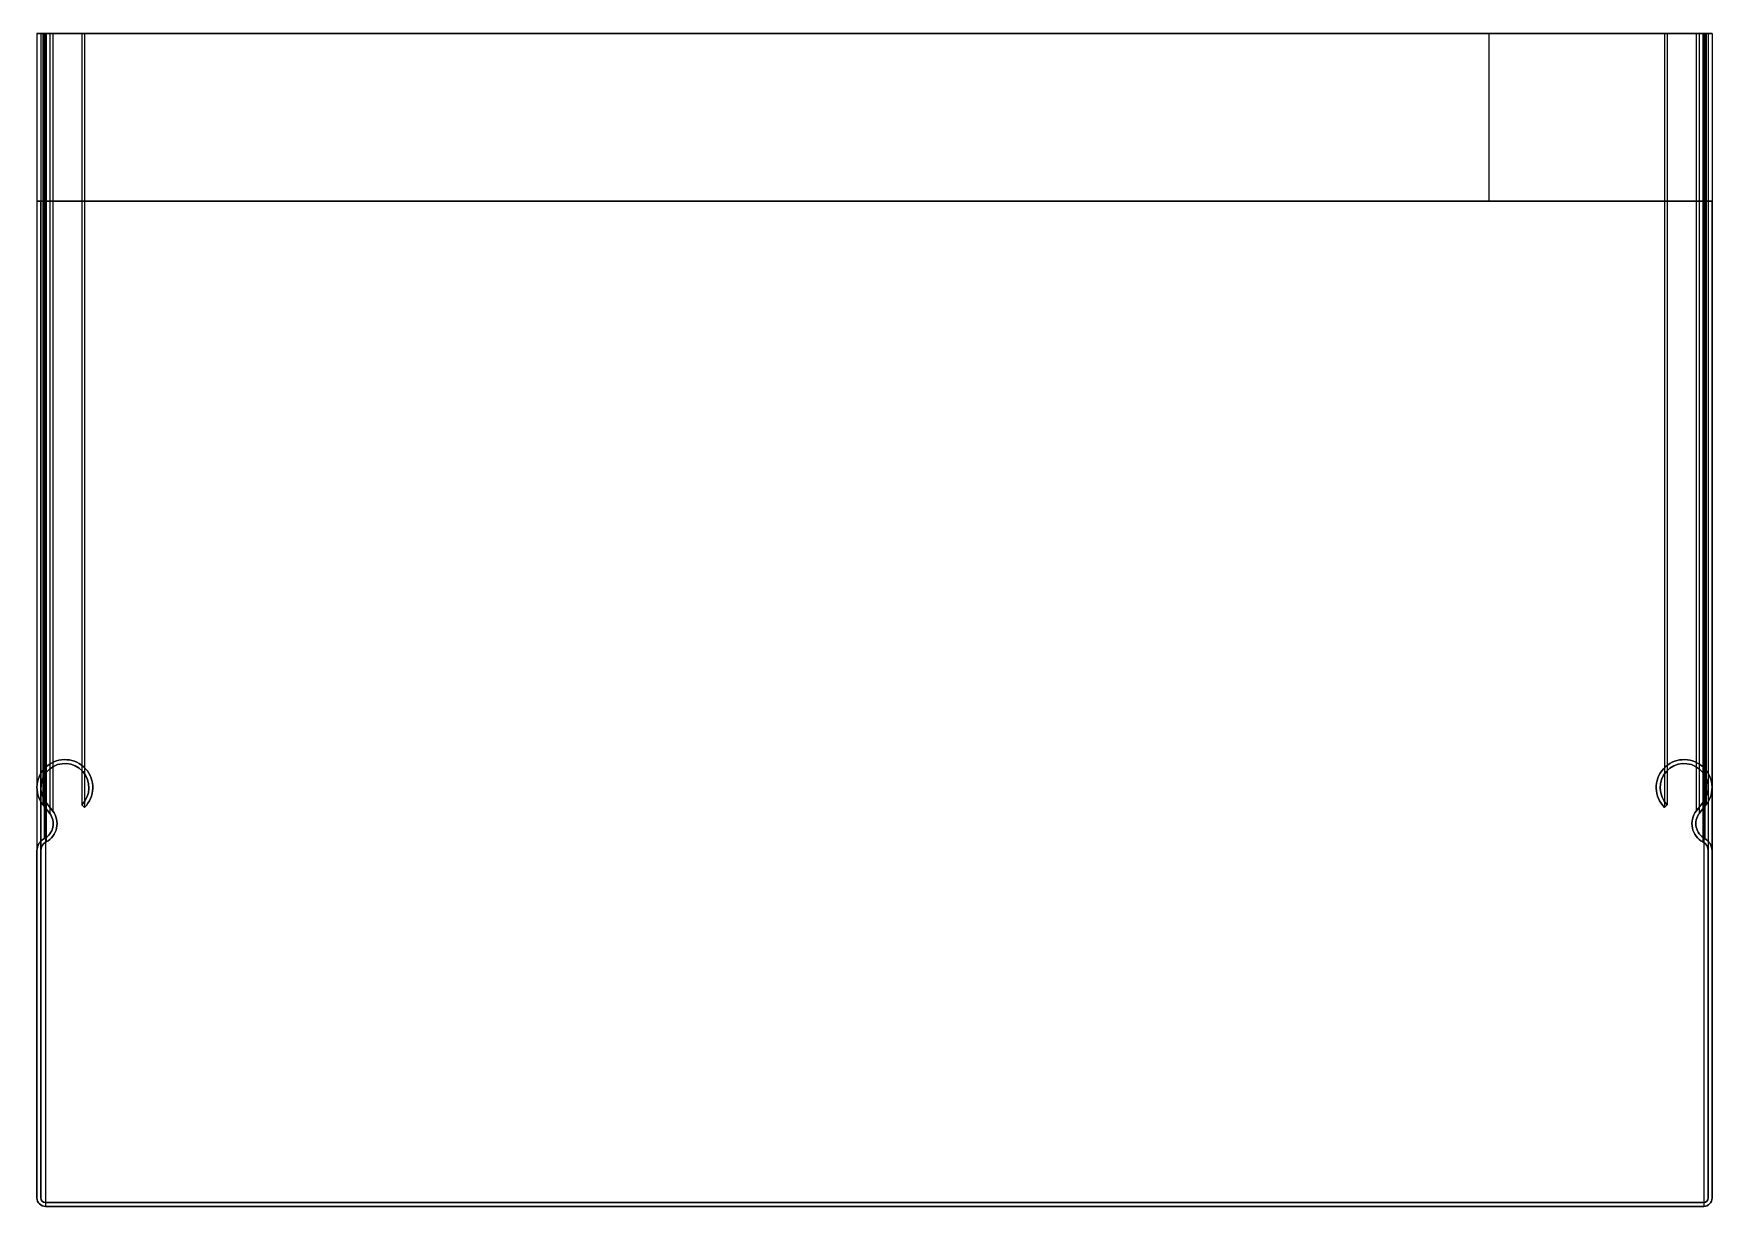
# Model space of a CAD drawing. Header units: millimetres. Extents: x 3981 to 5299, y 5321 to 7315.
# Drawn here: x 4997.4 to 5298.6, y 5320.6 to 5530.6 of the extents above.
import ezdxf

# ---------------------------------------------------------------- set-up
doc = ezdxf.new("R2010")
doc.units = ezdxf.units.MM

msp = doc.modelspace()

# ---------------------------------------------------------------- linework, layer by layer
at = {"color": 254}
for p, q in [((4997.96, 5530.6, 2859.99), (4997.96, 5500.6, 2859.99)), ((4997.96, 5530.6, 2922.16), (4997.96, 5500.6, 2922.16)), ((4998.66, 5530.6, 2859.99), (4998.66, 5500.6, 2859.99)), ((4998.66, 5530.6, 2922.16), (4998.66, 5500.6, 2922.16)), ((4999, 5530.6, 2930.43), (4999, 5500.6, 2930.43)), ((4999.27, 5530.6, 2924.37), (4999.27, 5500.6, 2924.37)), ((4999.27, 5530.6, 2924.37), (4999.27, 5500.6, 2924.37)), ((4999.46, 5530.6, 2859.19), (4999.46, 5500.6, 2859.19)), ((5257.96, 5530.6, 2859.19), (4999.46, 5530.6, 2859.19)), ((4999.46, 5530.6, 2859.19), (4999.46, 5500.6, 2859.19)), ((4999.46, 5530.6, 2858.49), (4999.46, 5500.6, 2858.49)), ((4999.56, 5530.6, 2930.86), (4999.56, 5500.6, 2930.86)), ((4999.6, 5530.6, 2923.75), (4999.6, 5500.6, 2923.75)), ((4999.6, 5530.6, 2923.75), (4999.6, 5500.6, 2923.75)), ((5000.23, 5530.6, 2928.85), (5000.23, 5500.6, 2928.85)), ((5000.78, 5530.6, 2929.27), (5000.78, 5500.6, 2929.27)), ((5005.97, 5530.6, 2930.42), (5005.97, 5500.6, 2930.42)), ((5006.46, 5530.6, 2929.92), (5006.46, 5500.6, 2929.92)), ((5257.96, 5530.6, 2859.19), (5257.96, 5500.6, 2859.19)), ((5296.46, 5530.6, 2859.19), (5257.96, 5530.6, 2859.19)), ((5257.96, 5530.6, 2859.19), (5257.96, 5500.6, 2859.19)), ((5289.46, 5530.6, 2929.92), (5289.46, 5500.6, 2929.92)), ((5289.95, 5530.6, 2930.42), (5289.95, 5500.6, 2930.42)), ((5295.13, 5530.6, 2929.27), (5295.13, 5500.6, 2929.27)), ((5295.68, 5530.6, 2928.85), (5295.68, 5500.6, 2928.85)), ((5296.31, 5530.6, 2923.75), (5296.31, 5500.6, 2923.75)), ((5296.31, 5530.6, 2923.75), (5296.31, 5500.6, 2923.75)), ((5296.36, 5530.6, 2930.86), (5296.36, 5500.6, 2930.86)), ((5296.46, 5530.6, 2859.19), (5296.46, 5500.6, 2859.19)), ((5296.46, 5530.6, 2859.19), (5296.46, 5500.6, 2859.19)), ((5296.46, 5530.6, 2858.49), (5296.46, 5500.6, 2858.49)), ((5296.64, 5530.6, 2924.37), (5296.64, 5500.6, 2924.37)), ((5296.64, 5530.6, 2924.37), (5296.64, 5500.6, 2924.37)), ((5296.91, 5530.6, 2930.43), (5296.91, 5500.6, 2930.43)), ((5297.26, 5530.6, 2859.99), (5297.26, 5500.6, 2859.99)), ((5297.26, 5530.6, 2922.16), (5297.26, 5500.6, 2922.16)), ((5297.96, 5530.6, 2922.16), (5297.96, 5500.6, 2922.16)), ((5297.96, 5530.6, 2859.99), (5297.96, 5500.6, 2859.99)), ((5000.23, 5500.6, 2928.85), (4999, 5500.6, 2930.43)), ((4999.46, 5500.6, 2859.19), (5257.96, 5500.6, 2859.19)), ((5296.46, 5500.6, 2858.49), (4999.46, 5500.6, 2858.49)), ((4999.46, 5500.6, 2859.19), (5257.96, 5500.6, 2859.19)), ((4999.56, 5500.6, 2930.86), (5000.78, 5500.6, 2929.27)), ((5006.46, 5500.6, 2929.92), (5005.97, 5500.6, 2930.42)), ((5257.96, 5500.6, 2859.19), (5296.46, 5500.6, 2859.19)), ((5257.96, 5500.6, 2859.19), (5296.46, 5500.6, 2859.19)), ((5289.95, 5500.6, 2930.42), (5289.46, 5500.6, 2929.92)), ((5295.13, 5500.6, 2929.27), (5296.36, 5500.6, 2930.86)), ((5296.91, 5500.6, 2930.43), (5295.68, 5500.6, 2928.85)), ((4999, 5392.54, 3038.49), (5000.23, 5390.96, 3038.49)), ((4999, 5392.54, 3038.49), (4999, 5392.54, 3068.49)), ((5000.23, 5390.96, 3068.49), (4999, 5392.54, 3068.49)), ((5000.78, 5391.39, 3038.49), (4999.56, 5392.97, 3038.49)), ((4999.56, 5392.97, 3038.49), (4999.56, 5392.97, 3068.49)), ((4999.56, 5392.97, 3068.49), (5000.78, 5391.39, 3068.49)), ((5005.97, 5392.53, 3038.49), (5006.46, 5392.03, 3038.49)), ((5005.97, 5392.53, 3038.49), (5005.97, 5392.53, 3068.49)), ((5006.46, 5392.03, 3068.49), (5005.97, 5392.53, 3068.49)), ((5006.46, 5392.03, 3038.49), (5006.46, 5392.03, 3068.49)), ((5289.46, 5392.03, 3038.49), (5289.95, 5392.53, 3038.49)), ((5289.95, 5392.53, 3068.49), (5289.46, 5392.03, 3068.49)), ((5289.46, 5392.03, 3038.49), (5289.46, 5392.03, 3068.49)), ((5289.95, 5392.53, 3038.49), (5289.95, 5392.53, 3068.49)), ((5296.36, 5392.97, 3038.49), (5295.13, 5391.39, 3038.49)), ((5295.13, 5391.39, 3068.49), (5296.36, 5392.97, 3068.49)), ((5295.68, 5390.96, 3038.49), (5296.91, 5392.54, 3038.49)), ((5296.91, 5392.54, 3068.49), (5295.68, 5390.96, 3068.49)), ((5296.36, 5392.97, 3038.49), (5296.36, 5392.97, 3068.49)), ((5296.91, 5392.54, 3038.49), (5296.91, 5392.54, 3068.49)), ((5000.23, 5390.96, 3038.49), (5000.23, 5390.96, 3068.49)), ((5000.78, 5391.39, 3038.49), (5000.78, 5391.39, 3068.49)), ((5295.13, 5391.39, 3038.49), (5295.13, 5391.39, 3068.49)), ((5295.68, 5390.96, 3038.49), (5295.68, 5390.96, 3068.49)), ((4999.27, 5386.48, 3038.49), (4999.27, 5386.48, 3068.49)), ((4999.27, 5386.48, 3038.49), (4999.27, 5386.48, 3068.49)), ((4999.6, 5385.86, 3038.49), (4999.6, 5385.86, 3068.49)), ((4999.6, 5385.86, 3038.49), (4999.6, 5385.86, 3068.49)), ((5296.31, 5385.86, 3038.49), (5296.31, 5385.86, 3068.49)), ((5296.31, 5385.86, 3038.49), (5296.31, 5385.86, 3068.49)), ((5296.64, 5386.48, 3038.49), (5296.64, 5386.48, 3068.49)), ((5296.64, 5386.48, 3038.49), (5296.64, 5386.48, 3068.49)), ((4997.96, 5384.27, 3038.49), (4997.96, 5384.27, 3068.49)), ((4997.96, 5322.1, 3068.49), (4997.96, 5384.27, 3068.49)), ((4998.66, 5384.27, 3038.49), (4998.66, 5384.27, 3068.49)), ((4998.66, 5384.27, 3068.49), (4998.66, 5322.1, 3068.49)), ((5297.26, 5384.27, 3038.49), (5297.26, 5384.27, 3068.49)), ((5297.26, 5322.1, 3068.49), (5297.26, 5384.27, 3068.49)), ((5297.96, 5384.27, 3038.49), (5297.96, 5384.27, 3068.49)), ((5297.96, 5384.27, 3068.49), (5297.96, 5322.1, 3068.49)), ((4997.96, 5322.1, 3038.49), (4997.96, 5322.1, 3068.49)), ((4998.66, 5322.1, 3038.49), (4998.66, 5322.1, 3068.49)), ((5257.96, 5321.3, 3038.49), (4999.46, 5321.3, 3038.49)), ((4999.46, 5321.3, 3038.49), (4999.46, 5321.3, 3068.49)), ((4999.46, 5321.3, 3068.49), (5257.96, 5321.3, 3068.49)), ((4999.46, 5320.6, 3038.49), (5296.46, 5320.6, 3038.49)), ((4999.46, 5320.6, 3038.49), (4999.46, 5320.6, 3068.49)), ((5296.46, 5320.6, 3068.49), (4999.46, 5320.6, 3068.49)), ((5296.46, 5321.3, 3038.49), (5257.96, 5321.3, 3038.49)), ((5257.96, 5321.3, 3068.49), (5296.46, 5321.3, 3068.49)), ((5296.46, 5321.3, 3038.49), (5296.46, 5321.3, 3068.49)), ((5296.46, 5320.6, 3038.49), (5296.46, 5320.6, 3068.49)), ((5297.26, 5322.1, 3038.49), (5297.26, 5322.1, 3068.49)), ((5297.96, 5322.1, 3038.49), (5297.96, 5322.1, 3068.49))]:
    msp.add_line(p, q, dxfattribs=at)
at = {"color": 254, "extrusion": (-1, -2e-16, -2.02691e-10)}
for p, q in [((4997.96, 5530.6, 2922.16), (4997.96, 5500.6, 2922.16)), ((4997.96, 5530.6, 2922.16), (4997.96, 5530.6, 2859.99)), ((4997.96, 5530.6, 2859.99), (4997.96, 5500.6, 2859.99)), ((4997.96, 5500.6, 2859.99), (4997.96, 5500.6, 2922.16))]:
    msp.add_line(p, q, dxfattribs=at)
at = {"color": 254, "extrusion": (-4e-16, 1, 0)}
for p, q in [((4997.96, 5530.6, 2922.16), (4997.96, 5530.6, 2859.99)), ((4998.66, 5530.6, 2859.99), (4998.66, 5530.6, 2922.16)), ((4999, 5530.6, 2930.43), (5000.23, 5530.6, 2928.85)), ((5257.96, 5530.6, 2859.19), (4999.46, 5530.6, 2859.19)), ((4999.46, 5530.6, 2858.49), (5296.46, 5530.6, 2858.49)), ((5000.78, 5530.6, 2929.27), (4999.56, 5530.6, 2930.86)), ((5005.97, 5530.6, 2930.42), (5006.46, 5530.6, 2929.92)), ((5296.46, 5530.6, 2859.19), (5257.96, 5530.6, 2859.19)), ((5289.46, 5530.6, 2929.92), (5289.95, 5530.6, 2930.42)), ((5296.36, 5530.6, 2930.86), (5295.13, 5530.6, 2929.27)), ((5295.68, 5530.6, 2928.85), (5296.91, 5530.6, 2930.43)), ((5297.26, 5530.6, 2922.16), (5297.26, 5530.6, 2859.99)), ((5297.96, 5530.6, 2859.99), (5297.96, 5530.6, 2922.16))]:
    msp.add_line(p, q, dxfattribs=at)
at = {"color": 254, "extrusion": (1, 2e-16, 2.02691e-10)}
for p, q in [((4998.66, 5530.6, 2859.99), (4998.66, 5500.6, 2859.99)), ((4998.66, 5530.6, 2859.99), (4998.66, 5530.6, 2922.16)), ((4998.66, 5530.6, 2922.16), (4998.66, 5500.6, 2922.16)), ((4998.66, 5500.6, 2922.16), (4998.66, 5500.6, 2859.99))]:
    msp.add_line(p, q, dxfattribs=at)
at = {"color": 254, "extrusion": (-0.790587, -2e-16, -0.612349)}
for p, q in [((4999, 5530.6, 2930.43), (4999, 5500.6, 2930.43)), ((4999, 5530.6, 2930.43), (5000.23, 5530.6, 2928.85)), ((5000.23, 5530.6, 2928.85), (5000.23, 5500.6, 2928.85)), ((5000.23, 5500.6, 2928.85), (4999, 5500.6, 2930.43))]:
    msp.add_line(p, q, dxfattribs=at)
at = {"color": 254, "extrusion": (-1.0227e-12, 0, -1)}
for p, q in [((4999.46, 5530.6, 2858.49), (4999.46, 5500.6, 2858.49)), ((4999.46, 5530.6, 2858.49), (5296.46, 5530.6, 2858.49)), ((5296.46, 5530.6, 2858.49), (5296.46, 5500.6, 2858.49)), ((5296.46, 5500.6, 2858.49), (4999.46, 5500.6, 2858.49))]:
    msp.add_line(p, q, dxfattribs=at)
at = {"color": 254, "extrusion": (0.790587, 2e-16, 0.612349)}
for p, q in [((5000.78, 5530.6, 2929.27), (4999.56, 5530.6, 2930.86)), ((4999.56, 5530.6, 2930.86), (4999.56, 5500.6, 2930.86)), ((5000.78, 5530.6, 2929.27), (5000.78, 5500.6, 2929.27)), ((4999.56, 5500.6, 2930.86), (5000.78, 5500.6, 2929.27))]:
    msp.add_line(p, q, dxfattribs=at)
at = {"color": 254, "extrusion": (-0.714143, -2e-16, -0.7)}
for p, q in [((5005.97, 5530.6, 2930.42), (5005.97, 5500.6, 2930.42)), ((5005.97, 5530.6, 2930.42), (5006.46, 5530.6, 2929.92)), ((5006.46, 5530.6, 2929.92), (5006.46, 5500.6, 2929.92)), ((5006.46, 5500.6, 2929.92), (5005.97, 5500.6, 2930.42))]:
    msp.add_line(p, q, dxfattribs=at)
at = {"color": 254, "extrusion": (0.714143, 2e-16, -0.7)}
for p, q in [((5289.46, 5530.6, 2929.92), (5289.46, 5500.6, 2929.92)), ((5289.46, 5530.6, 2929.92), (5289.95, 5530.6, 2930.42)), ((5289.95, 5530.6, 2930.42), (5289.95, 5500.6, 2930.42)), ((5289.95, 5500.6, 2930.42), (5289.46, 5500.6, 2929.92))]:
    msp.add_line(p, q, dxfattribs=at)
at = {"color": 254, "extrusion": (-0.790587, -2e-16, 0.612349)}
for p, q in [((5296.36, 5530.6, 2930.86), (5295.13, 5530.6, 2929.27)), ((5295.13, 5530.6, 2929.27), (5295.13, 5500.6, 2929.27)), ((5296.36, 5530.6, 2930.86), (5296.36, 5500.6, 2930.86)), ((5295.13, 5500.6, 2929.27), (5296.36, 5500.6, 2930.86))]:
    msp.add_line(p, q, dxfattribs=at)
at = {"color": 254, "extrusion": (0.790587, 2e-16, -0.612349)}
for p, q in [((5295.68, 5530.6, 2928.85), (5295.68, 5500.6, 2928.85)), ((5295.68, 5530.6, 2928.85), (5296.91, 5530.6, 2930.43)), ((5296.91, 5530.6, 2930.43), (5296.91, 5500.6, 2930.43)), ((5296.91, 5500.6, 2930.43), (5295.68, 5500.6, 2928.85))]:
    msp.add_line(p, q, dxfattribs=at)
at = {"color": 254, "extrusion": (-1, -3e-16, 0)}
for p, q in [((5297.26, 5530.6, 2922.16), (5297.26, 5500.6, 2922.16)), ((5297.26, 5530.6, 2922.16), (5297.26, 5530.6, 2859.99)), ((5297.26, 5530.6, 2859.99), (5297.26, 5500.6, 2859.99)), ((5297.26, 5322.1, 3068.49), (5297.26, 5384.27, 3068.49)), ((5297.26, 5384.27, 3038.49), (5297.26, 5384.27, 3068.49)), ((5297.26, 5322.1, 3038.49), (5297.26, 5322.1, 3068.49))]:
    msp.add_line(p, q, dxfattribs=at)
at = {"color": 254, "extrusion": (1, -1.43e-14, 0)}
for p, q in [((5297.96, 5530.6, 2859.99), (5297.96, 5500.6, 2859.99)), ((5297.96, 5530.6, 2859.99), (5297.96, 5530.6, 2922.16)), ((5297.96, 5530.6, 2922.16), (5297.96, 5500.6, 2922.16)), ((5297.96, 5384.27, 3068.49), (5297.96, 5322.1, 3068.49)), ((5297.96, 5384.27, 3038.49), (5297.96, 5384.27, 3068.49)), ((5297.96, 5322.1, 3038.49), (5297.96, 5322.1, 3068.49))]:
    msp.add_line(p, q, dxfattribs=at)
at = {"color": 254, "extrusion": (-1, -2e-16, 0)}
for p, q in [((4997.96, 5500.6, 2859.99), (4997.96, 5500.6, 2922.16)), ((4997.96, 5384.27, 3038.49), (4997.96, 5322.1, 3038.49))]:
    msp.add_line(p, q, dxfattribs=at)
at = {"color": 254, "extrusion": (1, 2e-16, 0)}
for p, q in [((4998.66, 5500.6, 2922.16), (4998.66, 5500.6, 2859.99)), ((4998.66, 5322.1, 3038.49), (4998.66, 5384.27, 3038.49))]:
    msp.add_line(p, q, dxfattribs=at)
at = {"color": 254, "extrusion": (-0.790587, -0.612349, 1e-16)}
for p, q in [((5000.23, 5390.96, 3068.49), (4999, 5392.54, 3068.49)), ((4999, 5392.54, 3038.49), (4999, 5392.54, 3068.49)), ((4999, 5392.54, 3038.49), (5000.23, 5390.96, 3038.49)), ((5000.23, 5390.96, 3038.49), (5000.23, 5390.96, 3068.49))]:
    msp.add_line(p, q, dxfattribs=at)
at = {"color": 254, "extrusion": (0.790587, 0.612349, -1e-16)}
for p, q in [((4999.56, 5392.97, 3068.49), (5000.78, 5391.39, 3068.49)), ((5000.78, 5391.39, 3038.49), (4999.56, 5392.97, 3038.49)), ((4999.56, 5392.97, 3038.49), (4999.56, 5392.97, 3068.49)), ((5000.78, 5391.39, 3038.49), (5000.78, 5391.39, 3068.49))]:
    msp.add_line(p, q, dxfattribs=at)
at = {"color": 254, "extrusion": (-0.714143, -0.7, 1e-16)}
for p, q in [((5006.46, 5392.03, 3068.49), (5005.97, 5392.53, 3068.49)), ((5005.97, 5392.53, 3038.49), (5005.97, 5392.53, 3068.49)), ((5005.97, 5392.53, 3038.49), (5006.46, 5392.03, 3038.49)), ((5006.46, 5392.03, 3038.49), (5006.46, 5392.03, 3068.49))]:
    msp.add_line(p, q, dxfattribs=at)
at = {"color": 254, "extrusion": (0.714143, -0.7, 1e-16)}
for p, q in [((5289.95, 5392.53, 3068.49), (5289.46, 5392.03, 3068.49)), ((5289.46, 5392.03, 3038.49), (5289.95, 5392.53, 3038.49)), ((5289.46, 5392.03, 3038.49), (5289.46, 5392.03, 3068.49)), ((5289.95, 5392.53, 3038.49), (5289.95, 5392.53, 3068.49))]:
    msp.add_line(p, q, dxfattribs=at)
at = {"color": 254, "extrusion": (-0.790587, 0.612349, -1e-16)}
for p, q in [((5295.13, 5391.39, 3068.49), (5296.36, 5392.97, 3068.49)), ((5296.36, 5392.97, 3038.49), (5295.13, 5391.39, 3038.49)), ((5296.36, 5392.97, 3038.49), (5296.36, 5392.97, 3068.49)), ((5295.13, 5391.39, 3038.49), (5295.13, 5391.39, 3068.49))]:
    msp.add_line(p, q, dxfattribs=at)
at = {"color": 254, "extrusion": (0.790587, -0.612349, 1e-16)}
for p, q in [((5296.91, 5392.54, 3068.49), (5295.68, 5390.96, 3068.49)), ((5295.68, 5390.96, 3038.49), (5296.91, 5392.54, 3038.49)), ((5296.91, 5392.54, 3038.49), (5296.91, 5392.54, 3068.49)), ((5295.68, 5390.96, 3038.49), (5295.68, 5390.96, 3068.49))]:
    msp.add_line(p, q, dxfattribs=at)
at = {"color": 254, "extrusion": (-1, -2.02691e-10, 0)}
for p, q in [((4997.96, 5322.1, 3068.49), (4997.96, 5384.27, 3068.49)), ((4997.96, 5384.27, 3038.49), (4997.96, 5384.27, 3068.49)), ((4997.96, 5384.27, 3038.49), (4997.96, 5322.1, 3038.49)), ((4997.96, 5322.1, 3038.49), (4997.96, 5322.1, 3068.49))]:
    msp.add_line(p, q, dxfattribs=at)
at = {"color": 254, "extrusion": (1, 2.02691e-10, 0)}
for p, q in [((4998.66, 5384.27, 3068.49), (4998.66, 5322.1, 3068.49)), ((4998.66, 5322.1, 3038.49), (4998.66, 5384.27, 3038.49)), ((4998.66, 5384.27, 3038.49), (4998.66, 5384.27, 3068.49)), ((4998.66, 5322.1, 3038.49), (4998.66, 5322.1, 3068.49))]:
    msp.add_line(p, q, dxfattribs=at)
at = {"color": 254, "extrusion": (6.45826e-11, 1, -2e-16)}
for p, q in [((4999.46, 5321.3, 3068.49), (5257.96, 5321.3, 3068.49)), ((5257.96, 5321.3, 3038.49), (4999.46, 5321.3, 3038.49)), ((4999.46, 5321.3, 3038.49), (4999.46, 5321.3, 3068.49)), ((5257.96, 5321.3, 3038.49), (5257.96, 5321.3, 3068.49))]:
    msp.add_line(p, q, dxfattribs=at)
at = {"color": 254, "extrusion": (-1.0225e-12, -1, 2e-16)}
for p, q in [((5296.46, 5320.6, 3068.49), (4999.46, 5320.6, 3068.49)), ((4999.46, 5320.6, 3038.49), (4999.46, 5320.6, 3068.49)), ((4999.46, 5320.6, 3038.49), (5296.46, 5320.6, 3038.49)), ((5296.46, 5320.6, 3038.49), (5296.46, 5320.6, 3068.49))]:
    msp.add_line(p, q, dxfattribs=at)
at = {"color": 254, "extrusion": (-4.25738e-10, 1, -2e-16)}
for p, q in [((5257.96, 5321.3, 3068.49), (5296.46, 5321.3, 3068.49)), ((5296.46, 5321.3, 3038.49), (5257.96, 5321.3, 3038.49)), ((5257.96, 5321.3, 3038.49), (5257.96, 5321.3, 3068.49)), ((5296.46, 5321.3, 3038.49), (5296.46, 5321.3, 3068.49))]:
    msp.add_line(p, q, dxfattribs=at)
at = {"color": 254, "extrusion": (4e-16, -1, 0)}
for centre, radius, start, end in [((5002.96, 2933.49, -5530.6), 5, 314.427, 217.7596), ((4999.46, 2859.99, -5530.6), 1.5, 180, 270), ((5000.48, 2922.15, -5530.6), 2.52, 118.4884, 179.7231), ((4997.86, 2927.01, -5530.6), 3.7, 298.2115, 37.7596), ((5292.96, 2933.49, -5530.6), 5, 322.2404, 225.573), ((5298.06, 2927.01, -5530.6), 3.7, 142.2404, 241.7885), ((5296.46, 2859.99, -5530.6), 1.5, 270, 0), ((5295.44, 2922.15, -5530.6), 2.52, 0.2769, 61.5116), ((5002.96, 2933.49, -5500.6), 4.3, 314.427, 217.7596), ((5002.96, 2933.49, -5500.6), 4.3, 314.427, 217.7596), ((4999.46, 2859.99, -5500.6), 0.8, 180, 270), ((5000.46, 2922.16, -5500.6), 1.8, 118.2115, 180), ((4999.46, 2859.99, -5500.6), 0.8, 180, 270), ((5000.46, 2922.16, -5500.6), 1.8, 118.2115, 180), ((4997.86, 2927.01, -5500.6), 3, 298.2115, 37.7596), ((4997.86, 2927.01, -5500.6), 3, 298.2115, 37.7596), ((5292.96, 2933.49, -5500.6), 4.3, 322.2404, 225.573), ((5292.96, 2933.49, -5500.6), 4.3, 322.2404, 225.573), ((5298.06, 2927.01, -5500.6), 3, 142.2404, 241.7885), ((5298.06, 2927.01, -5500.6), 3, 142.2404, 241.7885), ((5295.46, 2922.16, -5500.6), 1.8, 0, 61.7885), ((5295.46, 2922.16, -5500.6), 1.8, 0, 61.7885), ((5296.46, 2859.99, -5500.6), 0.8, 270, 0), ((5296.46, 2859.99, -5500.6), 0.8, 270, 0)]:
    msp.add_arc(centre, radius, start, end, dxfattribs=at)
at = {"color": 254, "extrusion": (-4e-16, 1, 0)}
for centre, radius, start, end in [((-5002.96, 2933.49, 5530.6), 5, 322.2404, 225.573), ((-4999.46, 2859.99, 5530.6), 1.5, 270, 360), ((-5000.48, 2922.15, 5530.6), 2.52, 0.2769, 61.5116), ((-5002.96, 2933.49, 5530.6), 4.3, 322.2404, 225.573), ((-5002.96, 2933.49, 5530.6), 4.3, 322.2404, 225.573), ((-4999.46, 2859.99, 5530.6), 0.8, 270, 360), ((-5000.46, 2922.16, 5530.6), 1.8, 360, 61.7885), ((-4999.46, 2859.99, 5530.6), 0.8, 270, 360), ((-5000.46, 2922.16, 5530.6), 1.8, 360, 61.7885), ((-4997.86, 2927.01, 5530.6), 3, 142.2404, 241.7885), ((-4997.86, 2927.01, 5530.6), 3, 142.2404, 241.7885), ((-4997.86, 2927.01, 5530.6), 3.7, 142.2404, 241.7885), ((-5292.96, 2933.49, 5530.6), 5, 314.427, 217.7596), ((-5292.96, 2933.49, 5530.6), 4.3, 314.427, 217.7596), ((-5292.96, 2933.49, 5530.6), 4.3, 314.427, 217.7596), ((-5298.06, 2927.01, 5530.6), 3.7, 298.2115, 37.7596), ((-5298.06, 2927.01, 5530.6), 3, 298.2115, 37.7596), ((-5298.06, 2927.01, 5530.6), 3, 298.2115, 37.7596), ((-5295.46, 2922.16, 5530.6), 1.8, 118.2115, 180), ((-5295.46, 2922.16, 5530.6), 1.8, 118.2115, 180), ((-5296.46, 2859.99, 5530.6), 0.8, 180, 270), ((-5296.46, 2859.99, 5530.6), 0.8, 180, 270), ((-5296.46, 2859.99, 5530.6), 1.5, 180, 270), ((-5295.44, 2922.15, 5530.6), 2.52, 118.4884, 179.7231), ((-5002.96, 2933.49, 5500.6), 5, 322.2404, 225.573), ((-5002.96, 2933.49, 5500.6), 5, 322.2404, 225.573), ((-4999.46, 2859.99, 5500.6), 1.5, 270, 360), ((-5000.48, 2922.15, 5500.6), 2.52, 0.2769, 61.5116), ((-4999.46, 2859.99, 5500.6), 1.5, 270, 360), ((-5000.48, 2922.15, 5500.6), 2.52, 0.2769, 61.5116), ((-4997.86, 2927.01, 5500.6), 3.7, 142.2404, 241.7885), ((-4997.86, 2927.01, 5500.6), 3.7, 142.2404, 241.7885), ((-5292.96, 2933.49, 5500.6), 5, 314.427, 217.7596), ((-5292.96, 2933.49, 5500.6), 5, 314.427, 217.7596), ((-5298.06, 2927.01, 5500.6), 3.7, 298.2115, 37.7596), ((-5298.06, 2927.01, 5500.6), 3.7, 298.2115, 37.7596), ((-5296.46, 2859.99, 5500.6), 1.5, 180, 270), ((-5296.46, 2859.99, 5500.6), 1.5, 180, 270), ((-5295.44, 2922.15, 5500.6), 2.52, 118.4884, 179.7231), ((-5295.44, 2922.15, 5500.6), 2.52, 118.4884, 179.7231)]:
    msp.add_arc(centre, radius, start, end, dxfattribs=at)
at = {"color": 254, "extrusion": (-1, -2e-16, 0)}
for centre, radius in [((-5500.6, 3038.49, -4997.96), 178.5), ((-5500.6, 3038.49, -4997.96), 116.33), ((-5500.6, 3038.49, -4997.96), 178.5), ((-5500.6, 3038.49, -4997.96), 116.33), ((-5500.6, 3038.49, -4998.66), 178.5), ((-5500.6, 3038.49, -4998.66), 116.33), ((-5500.6, 3038.49, -4999), 108.06), ((-5500.6, 3038.49, -4999), 108.06), ((-5500.6, 3038.49, -4999.27), 114.12), ((-5500.6, 3038.49, -4999.27), 114.12), ((-5500.6, 3038.49, -4999.46), 179.3), ((-5500.6, 3038.49, -4999.46), 179.3), ((-5500.6, 3038.49, -4999.46), 180), ((-5500.6, 3038.49, -4999.46), 180), ((-5500.6, 3038.49, -4999.56), 107.63), ((-5500.6, 3038.49, -4999.56), 107.63), ((-5500.6, 3038.49, -4999.6), 114.74), ((-5500.6, 3038.49, -4999.6), 114.74), ((-5500.6, 3038.49, -5000.23), 109.64), ((-5500.6, 3038.49, -5000.23), 109.64), ((-5500.6, 3038.49, -5000.78), 109.21), ((-5500.6, 3038.49, -5000.78), 109.21), ((-5500.6, 3038.49, -5005.97), 108.07), ((-5500.6, 3038.49, -5005.97), 108.07), ((-5500.6, 3038.49, -5006.46), 108.57), ((-5500.6, 3038.49, -5006.46), 108.57), ((-5500.6, 3038.49, -5289.46), 108.57), ((-5500.6, 3038.49, -5289.46), 108.57), ((-5500.6, 3038.49, -5289.95), 108.07), ((-5500.6, 3038.49, -5289.95), 108.07), ((-5500.6, 3038.49, -5295.13), 109.21), ((-5500.6, 3038.49, -5295.13), 109.21), ((-5500.6, 3038.49, -5295.68), 109.64), ((-5500.6, 3038.49, -5295.68), 109.64), ((-5500.6, 3038.49, -5296.31), 114.74), ((-5500.6, 3038.49, -5296.31), 114.74), ((-5500.6, 3038.49, -5296.36), 107.63), ((-5500.6, 3038.49, -5296.36), 107.63), ((-5500.6, 3038.49, -5296.46), 179.3), ((-5500.6, 3038.49, -5296.46), 179.3), ((-5500.6, 3038.49, -5296.46), 180), ((-5500.6, 3038.49, -5296.46), 180), ((-5500.6, 3038.49, -5296.64), 114.12), ((-5500.6, 3038.49, -5296.64), 114.12), ((-5500.6, 3038.49, -5296.91), 108.06), ((-5500.6, 3038.49, -5296.91), 108.06), ((-5500.6, 3038.49, -5297.26), 178.5), ((-5500.6, 3038.49, -5297.26), 116.33), ((-5500.6, 3038.49, -5297.26), 116.33), ((-5500.6, 3038.49, -5297.26), 178.5), ((-5500.6, 3038.49, -5297.96), 116.33), ((-5500.6, 3038.49, -5297.96), 178.5)]:
    msp.add_arc(centre, radius, 270, 0, dxfattribs=at)
at = {"color": 254, "extrusion": (1, 2e-16, 0)}
for centre, radius in [((5500.6, 3038.49, 4998.66), 178.5), ((5500.6, 3038.49, 4998.66), 116.33), ((5500.6, 3038.49, 5297.96), 178.5), ((5500.6, 3038.49, 5297.96), 116.33)]:
    msp.add_arc(centre, radius, 180, 270, dxfattribs=at)
at = {"color": 254, "extrusion": (-2e-16, -2e-16, -1)}
for centre, radius, start, end in [((-5002.96, 5395.6, -3068.49), 5, 322.2404, 225.573), ((-5292.96, 5395.6, -3068.49), 5, 314.427, 217.7596), ((-5002.96, 5395.6, -3038.49), 4.3, 322.2404, 225.573), ((-5002.96, 5395.6, -3038.49), 4.3, 322.2404, 225.573), ((-5292.96, 5395.6, -3038.49), 4.3, 314.427, 217.7596), ((-5292.96, 5395.6, -3038.49), 4.3, 314.427, 217.7596), ((-4997.86, 5389.12, -3038.49), 3, 142.2404, 241.7885), ((-4997.86, 5389.12, -3038.49), 3, 142.2404, 241.7885), ((-4997.86, 5389.12, -3068.49), 3.7, 142.2404, 241.7885), ((-5298.06, 5389.12, -3068.49), 3.7, 298.2115, 37.7596), ((-5298.06, 5389.12, -3038.49), 3, 298.2115, 37.7596), ((-5298.06, 5389.12, -3038.49), 3, 298.2115, 37.7596), ((-5000.48, 5384.26, -3068.49), 2.52, 0.2769, 61.5116), ((-5000.46, 5384.27, -3038.49), 1.8, 360, 61.7885), ((-5000.46, 5384.27, -3038.49), 1.8, 360, 61.7885), ((-5295.46, 5384.27, -3038.49), 1.8, 118.2115, 180), ((-5295.46, 5384.27, -3038.49), 1.8, 118.2115, 180), ((-5295.44, 5384.26, -3068.49), 2.52, 118.4884, 179.7231), ((-4999.46, 5322.1, -3068.49), 1.5, 270, 360), ((-4999.46, 5322.1, -3038.49), 0.8, 270, 360), ((-4999.46, 5322.1, -3038.49), 0.8, 270, 360), ((-5296.46, 5322.1, -3038.49), 0.8, 180, 270), ((-5296.46, 5322.1, -3038.49), 0.8, 180, 270), ((-5296.46, 5322.1, -3068.49), 1.5, 180, 270)]:
    msp.add_arc(centre, radius, start, end, dxfattribs=at)
at = {"color": 254}
for centre, radius, start, end in [((5002.96, 5395.6, 3038.49), 5, 314.427, 217.7596), ((5002.96, 5395.6, 3038.49), 5, 314.427, 217.7596), ((5002.96, 5395.6, 3068.49), 5, 314.427, 217.7596), ((5292.96, 5395.6, 3038.49), 5, 322.2404, 225.573), ((5292.96, 5395.6, 3038.49), 5, 322.2404, 225.573), ((5292.96, 5395.6, 3068.49), 5, 322.2404, 225.573), ((5002.96, 5395.6, 3068.49), 4.3, 314.427, 217.7596), ((5002.96, 5395.6, 3068.49), 4.3, 314.427, 217.7596), ((5292.96, 5395.6, 3068.49), 4.3, 322.2404, 225.573), ((5292.96, 5395.6, 3068.49), 4.3, 322.2404, 225.573), ((4997.86, 5389.12, 3068.49), 3, 298.2115, 37.7596), ((4997.86, 5389.12, 3068.49), 3, 298.2115, 37.7596), ((4997.86, 5389.12, 3038.49), 3.7, 298.2115, 37.7596), ((4997.86, 5389.12, 3038.49), 3.7, 298.2115, 37.7596), ((4997.86, 5389.12, 3068.49), 3.7, 298.2115, 37.7596), ((5298.06, 5389.12, 3038.49), 3.7, 142.2404, 241.7885), ((5298.06, 5389.12, 3038.49), 3.7, 142.2404, 241.7885), ((5298.06, 5389.12, 3068.49), 3.7, 142.2404, 241.7885), ((5298.06, 5389.12, 3068.49), 3, 142.2404, 241.7885), ((5298.06, 5389.12, 3068.49), 3, 142.2404, 241.7885), ((5000.48, 5384.26, 3038.49), 2.52, 118.4884, 179.7231), ((5000.48, 5384.26, 3038.49), 2.52, 118.4884, 179.7231), ((5000.48, 5384.26, 3068.49), 2.52, 118.4884, 179.7231), ((5000.46, 5384.27, 3068.49), 1.8, 118.2115, 180), ((5000.46, 5384.27, 3068.49), 1.8, 118.2115, 180), ((5295.46, 5384.27, 3068.49), 1.8, 0, 61.7885), ((5295.46, 5384.27, 3068.49), 1.8, 0, 61.7885), ((5295.44, 5384.26, 3038.49), 2.52, 0.2769, 61.5116), ((5295.44, 5384.26, 3038.49), 2.52, 0.2769, 61.5116), ((5295.44, 5384.26, 3068.49), 2.52, 0.2769, 61.5116), ((4999.46, 5322.1, 3038.49), 1.5, 180, 270), ((4999.46, 5322.1, 3038.49), 1.5, 180, 270), ((4999.46, 5322.1, 3068.49), 1.5, 180, 270), ((4999.46, 5322.1, 3068.49), 0.8, 180, 270), ((4999.46, 5322.1, 3068.49), 0.8, 180, 270), ((5296.46, 5322.1, 3038.49), 1.5, 270, 0), ((5296.46, 5322.1, 3068.49), 0.8, 270, 0), ((5296.46, 5322.1, 3038.49), 1.5, 270, 0), ((5296.46, 5322.1, 3068.49), 1.5, 270, 0), ((5296.46, 5322.1, 3068.49), 0.8, 270, 0)]:
    msp.add_arc(centre, radius, start, end, dxfattribs=at)

doc.saveas('drawing.dxf')
